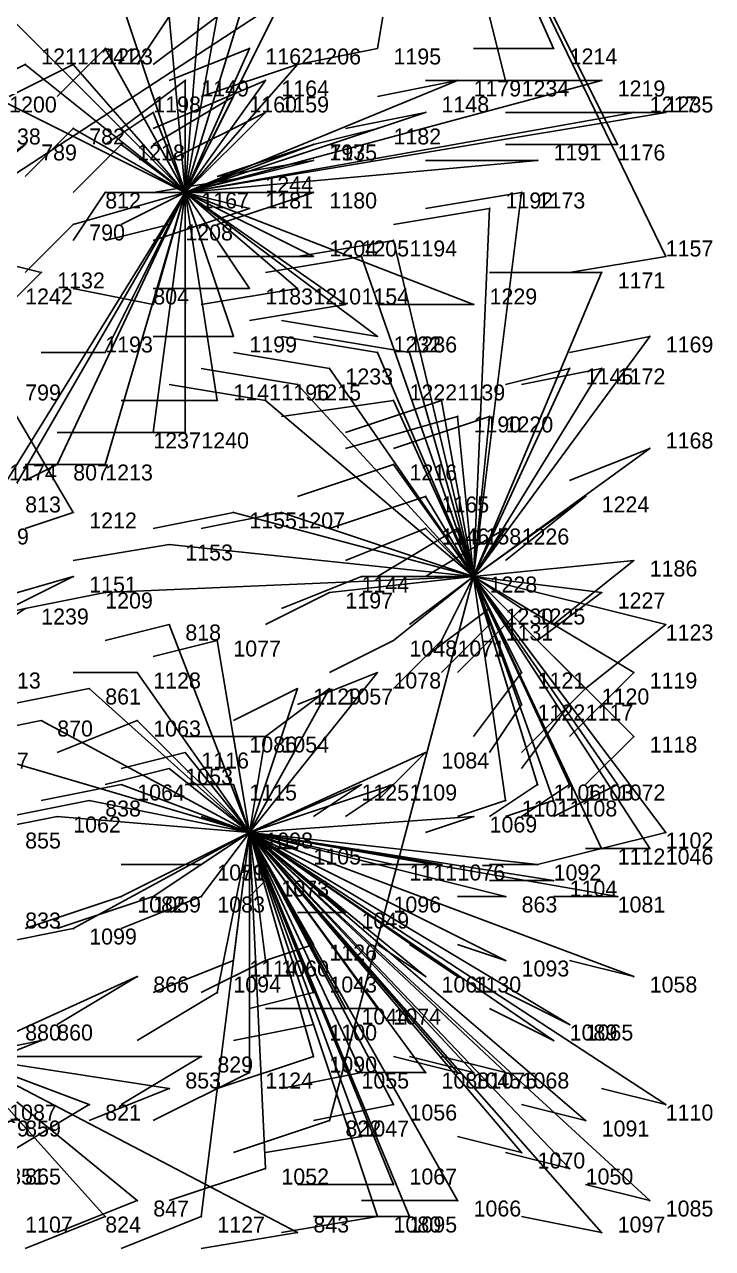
# Model space of a CAD drawing. Extents: x 13.668 to 13.876, y -34.05 to -33.931.
# Drawn here: x 13.833 to 13.8759, y -34.048 to -33.9715 of the extents above; entities that cross this region are included whole.
import ezdxf

# ---------------------------------------------------------------- set-up
doc = ezdxf.new("R2010")
doc.units = 0
for name, color, linetype in [('Facilities', 3, 'CONTINUOUS'), ('Facilities_lines', 3, 'CONTINUOUS'), ('Normals', 1, 'CONTINUOUS'), ('Source_points', 5, 'CONTINUOUS'), ('Text', 3, 'CONTINUOUS')]:
    doc.layers.add(name, color=color, linetype=linetype)

msp = doc.modelspace()

# ---------------------------------------------------------------- linework, layer by layer
at = {"layer": 'Facilities', "color": 3}
for p in [(13.843, -33.982, -1.213), (13.861, -34.006, -1.212), (13.847, -34.022, -1.213)]:
    msp.add_point(p, dxfattribs=at)
at = {"layer": 'Facilities_lines', "color": 3}
for p, q in [((13.858, -33.955, -1.212), (13.855, -33.973, -1.211)), ((13.858, -33.955, -1.212), (13.87, -33.979, -1.211)), ((13.858, -33.955, -1.212), (13.873, -33.986, -1.21)), ((13.858, -33.955, -1.212), (13.866, -33.973, -1.211)), ((13.858, -33.955, -1.212), (13.863, -33.975, -1.211)), ((13.843, -33.982, -1.213), (13.838, -33.967, -1.212)), ((13.826, -33.985, -1.213), (13.852, -33.968, -1.215)), ((13.843, -33.982, -1.213), (13.85, -33.968, -1.211)), ((13.843, -33.982, -1.213), (13.83, -33.969, -1.213)), ((13.843, -33.982, -1.213), (13.844, -33.969, -1.212)), ((13.843, -33.982, -1.213), (13.847, -33.969, -1.211)), ((13.843, -33.982, -1.213), (13.842, -33.971, -1.212)), ((13.843, -33.982, -1.213), (13.845, -33.971, -1.213)), ((13.843, -33.982, -1.213), (13.838, -33.973, -1.212)), ((13.843, -33.982, -1.213), (13.847, -33.973, -1.213)), ((13.843, -33.982, -1.213), (13.833, -33.974, -1.213)), ((13.843, -33.982, -1.213), (13.836, -33.974, -1.213)), ((13.843, -33.982, -1.213), (13.85, -33.974, -1.212)), ((13.843, -33.982, -1.213), (13.843, -33.975, -1.213)), ((13.843, -33.982, -1.213), (13.848, -33.975, -1.212)), ((13.843, -33.982, -1.213), (13.86, -33.975, -1.212)), ((13.843, -33.982, -1.213), (13.869, -33.975, -1.212)), ((13.843, -33.982, -1.213), (13.831, -33.976, -1.213)), ((13.843, -33.982, -1.213), (13.846, -33.976, -1.212)), ((13.843, -33.982, -1.213), (13.841, -33.977, -1.213)), ((13.843, -33.982, -1.213), (13.858, -33.977, -1.212)), ((13.843, -33.982, -1.213), (13.848, -33.977, -1.213)), ((13.843, -33.982, -1.213), (13.871, -33.977, -1.212)), ((13.843, -33.982, -1.213), (13.873, -33.977, -1.212)), ((13.843, -33.982, -1.213), (13.836, -33.978, -1.214)), ((13.843, -33.982, -1.213), (13.855, -33.978, -1.212)), ((13.826, -33.985, -1.213), (13.833, -33.979, -1.214)), ((13.843, -33.982, -1.213), (13.839, -33.979, -1.212)), ((13.843, -33.982, -1.213), (13.851, -33.979, -1.215)), ((13.843, -33.982, -1.213), (13.851, -33.98, -1.212)), ((13.843, -33.982, -1.213), (13.865, -33.98, -1.212)), ((13.843, -33.982, -1.213), (13.847, -33.981, -1.213)), ((13.843, -33.982, -1.213), (13.83, -34.003, -1.214)), ((13.843, -33.982, -1.213), (13.832, -34.001, -1.214)), ((13.843, -33.982, -1.213), (13.835, -33.999, -1.214)), ((13.843, -33.982, -1.213), (13.836, -33.984, -1.214)), ((13.843, -33.982, -1.213), (13.838, -33.982, -1.214)), ((13.843, -33.982, -1.213), (13.838, -33.992, -1.213)), ((13.843, -33.982, -1.213), (13.838, -33.999, -1.213)), ((13.843, -33.982, -1.213), (13.841, -33.989, -1.214)), ((13.843, -33.982, -1.213), (13.841, -33.997, -1.213)), ((13.843, -33.982, -1.213), (13.842, -33.984, -1.212)), ((13.843, -33.982, -1.213), (13.853, -33.989, -1.213)), ((13.843, -33.982, -1.213), (13.845, -33.995, -1.213)), ((13.843, -33.982, -1.213), (13.851, -33.982, -1.213)), ((13.843, -33.982, -1.213), (13.847, -33.983, -1.212)), ((13.843, -33.982, -1.213), (13.847, -33.988, -1.213)), ((13.843, -33.982, -1.213), (13.846, -33.991, -1.212)), ((13.843, -33.982, -1.213), (13.851, -33.986, -1.213)), ((13.843, -33.982, -1.213), (13.85, -33.988, -1.212)), ((13.843, -33.982, -1.213), (13.861, -33.989, -1.212)), ((13.843, -33.982, -1.213), (13.855, -33.991, -1.213)), ((13.843, -33.982, -1.213), (13.843, -33.997, -1.213)), ((13.861, -34.006, -1.212), (13.864, -33.982, -1.211)), ((13.861, -34.006, -1.212), (13.862, -33.983, -1.211)), ((13.826, -33.985, -1.213), (13.836, -34.002, -1.213)), ((13.826, -33.985, -1.213), (13.834, -33.987, -1.213)), ((13.861, -34.006, -1.212), (13.856, -33.985, -1.212)), ((13.861, -34.006, -1.212), (13.854, -33.986, -1.212)), ((13.861, -34.006, -1.212), (13.869, -33.987, -1.211)), ((13.861, -34.006, -1.212), (13.872, -33.991, -1.211)), ((13.861, -34.006, -1.212), (13.855, -33.992, -1.212)), ((13.861, -34.006, -1.212), (13.857, -33.992, -1.212)), ((13.861, -34.006, -1.212), (13.852, -33.993, -1.212)), ((13.861, -34.006, -1.212), (13.867, -33.993, -1.212)), ((13.861, -34.006, -1.212), (13.869, -33.993, -1.211)), ((13.861, -34.006, -1.212), (13.85, -33.994, -1.212)), ((13.861, -34.006, -1.212), (13.848, -33.995, -1.212)), ((13.861, -34.006, -1.212), (13.856, -33.995, -1.212)), ((13.861, -34.006, -1.212), (13.859, -33.995, -1.213)), ((13.861, -34.006, -1.212), (13.86, -33.996, -1.212)), ((13.861, -34.006, -1.212), (13.862, -33.996, -1.212)), ((13.861, -34.006, -1.212), (13.872, -33.998, -1.211)), ((13.861, -34.006, -1.212), (13.856, -33.999, -1.212)), ((13.861, -34.006, -1.212), (13.858, -34.001, -1.212)), ((13.861, -34.006, -1.212), (13.868, -34.001, -1.211)), ((13.861, -34.006, -1.212), (13.846, -34.002, -1.213)), ((13.861, -34.006, -1.212), (13.849, -34.002, -1.212)), ((13.861, -34.006, -1.212), (13.858, -34.003, -1.212)), ((13.861, -34.006, -1.212), (13.86, -34.003, -1.212)), ((13.861, -34.006, -1.212), (13.863, -34.003, -1.211)), ((13.861, -34.006, -1.212), (13.842, -34.004, -1.213)), ((13.861, -34.006, -1.212), (13.871, -34.005, -1.212)), ((13.815, -34.012, -1.214), (13.836, -34.006, -1.213)), ((13.861, -34.006, -1.212), (13.838, -34.007, -1.213)), ((13.861, -34.006, -1.212), (13.852, -34.04, -1.214)), ((13.861, -34.006, -1.212), (13.852, -34.007, -1.212)), ((13.861, -34.006, -1.212), (13.854, -34.006, -1.212)), ((13.861, -34.006, -1.212), (13.856, -34.01, -1.213)), ((13.861, -34.006, -1.212), (13.859, -34.01, -1.213)), ((13.861, -34.006, -1.212), (13.872, -34.023, -1.213)), ((13.861, -34.006, -1.212), (13.863, -34.02, -1.213)), ((13.861, -34.006, -1.212), (13.873, -34.022, -1.212)), ((13.861, -34.006, -1.212), (13.865, -34.019, -1.213)), ((13.861, -34.006, -1.212), (13.866, -34.02, -1.212)), ((13.861, -34.006, -1.212), (13.869, -34.023, -1.213)), ((13.861, -34.006, -1.212), (13.871, -34.016, -1.213)), ((13.861, -34.006, -1.212), (13.873, -34.009, -1.213)), ((13.861, -34.006, -1.212), (13.87, -34.019, -1.212)), ((13.861, -34.006, -1.212), (13.867, -34.019, -1.212)), ((13.861, -34.006, -1.212), (13.867, -34.014, -1.212)), ((13.861, -34.006, -1.212), (13.871, -34.012, -1.212)), ((13.861, -34.006, -1.212), (13.868, -34.013, -1.212)), ((13.861, -34.006, -1.212), (13.864, -34.012, -1.212)), ((13.861, -34.006, -1.212), (13.864, -34.014, -1.212)), ((13.861, -34.006, -1.212), (13.862, -34.009, -1.212)), ((13.861, -34.006, -1.212), (13.864, -34.008, -1.212)), ((13.861, -34.006, -1.212), (13.869, -34.007, -1.211)), ((13.861, -34.006, -1.212), (13.862, -34.008, -1.212)), ((13.815, -34.012, -1.214), (13.833, -34.008, -1.213)), ((13.847, -34.022, -1.213), (13.842, -34.009, -1.214)), ((13.847, -34.022, -1.213), (13.845, -34.01, -1.213)), ((13.847, -34.022, -1.213), (13.84, -34.012, -1.213)), ((13.847, -34.022, -1.213), (13.855, -34.012, -1.213)), ((13.847, -34.022, -1.213), (13.837, -34.013, -1.214)), ((13.847, -34.022, -1.213), (13.852, -34.013, -1.213)), ((13.847, -34.022, -1.213), (13.85, -34.013, -1.213)), ((13.847, -34.022, -1.213), (13.834, -34.015, -1.214)), ((13.847, -34.022, -1.213), (13.84, -34.015, -1.213)), ((13.847, -34.022, -1.213), (13.846, -34.016, -1.213)), ((13.847, -34.022, -1.213), (13.848, -34.016, -1.212)), ((13.847, -34.022, -1.213), (13.83, -34.017, -1.214)), ((13.847, -34.022, -1.213), (13.843, -34.017, -1.213)), ((13.847, -34.022, -1.213), (13.858, -34.017, -1.213)), ((13.847, -34.022, -1.213), (13.842, -34.018, -1.213)), ((13.847, -34.022, -1.213), (13.839, -34.019, -1.213)), ((13.847, -34.022, -1.213), (13.846, -34.019, -1.213)), ((13.847, -34.022, -1.213), (13.856, -34.019, -1.213)), ((13.847, -34.022, -1.213), (13.854, -34.019, -1.213)), ((13.847, -34.022, -1.213), (13.837, -34.02, -1.214)), ((13.847, -34.022, -1.213), (13.835, -34.021, -1.213)), ((13.847, -34.022, -1.213), (13.861, -34.021, -1.213)), ((13.847, -34.022, -1.213), (13.836, -34.028, -1.213)), ((13.847, -34.022, -1.213), (13.839, -34.026, -1.213)), ((13.847, -34.022, -1.213), (13.841, -34.026, -1.213)), ((13.847, -34.022, -1.213), (13.844, -34.024, -1.213)), ((13.847, -34.022, -1.213), (13.844, -34.024, -1.213)), ((13.847, -34.022, -1.213), (13.844, -34.026, -1.213)), ((13.847, -34.022, -1.213), (13.844, -34.046, -1.213)), ((13.847, -34.022, -1.213), (13.845, -34.032, -1.212)), ((13.847, -34.022, -1.213), (13.846, -34.03, -1.213)), ((13.847, -34.022, -1.213), (13.863, -34.026, -1.214)), ((13.847, -34.022, -1.213), (13.851, -34.032, -1.213)), ((13.847, -34.022, -1.213), (13.853, -34.033, -1.213)), ((13.847, -34.022, -1.213), (13.86, -34.037, -1.213)), ((13.847, -34.022, -1.213), (13.854, -34.041, -1.212)), ((13.847, -34.022, -1.213), (13.853, -34.027, -1.213)), ((13.847, -34.022, -1.213), (13.867, -34.043, -1.212)), ((13.847, -34.022, -1.213), (13.848, -34.043, -1.213)), ((13.847, -34.022, -1.213), (13.854, -34.037, -1.213)), ((13.847, -34.022, -1.213), (13.856, -34.039, -1.213)), ((13.847, -34.022, -1.213), (13.871, -34.031, -1.213)), ((13.847, -34.022, -1.213), (13.848, -34.03, -1.213)), ((13.847, -34.022, -1.213), (13.858, -34.031, -1.213)), ((13.847, -34.022, -1.213), (13.867, -34.034, -1.212)), ((13.847, -34.022, -1.213), (13.86, -34.045, -1.212)), ((13.847, -34.022, -1.213), (13.856, -34.044, -1.212)), ((13.847, -34.022, -1.213), (13.863, -34.037, -1.212)), ((13.847, -34.022, -1.213), (13.864, -34.042, -1.212)), ((13.847, -34.022, -1.213), (13.855, -34.033, -1.213)), ((13.847, -34.022, -1.213), (13.861, -34.037, -1.212)), ((13.847, -34.022, -1.213), (13.859, -34.024, -1.213)), ((13.847, -34.022, -1.213), (13.855, -34.046, -1.213)), ((13.847, -34.022, -1.213), (13.87, -34.026, -1.212)), ((13.847, -34.022, -1.213), (13.872, -34.045, -1.212)), ((13.847, -34.022, -1.213), (13.858, -34.037, -1.213)), ((13.847, -34.022, -1.213), (13.866, -34.035, -1.212)), ((13.847, -34.022, -1.213), (13.851, -34.036, -1.212)), ((13.847, -34.022, -1.213), (13.868, -34.04, -1.212)), ((13.847, -34.022, -1.213), (13.865, -34.024, -1.211)), ((13.847, -34.022, -1.213), (13.863, -34.03, -1.212)), ((13.847, -34.022, -1.213), (13.857, -34.046, -1.213)), ((13.847, -34.022, -1.213), (13.855, -34.026, -1.212)), ((13.847, -34.022, -1.213), (13.869, -34.047, -1.212)), ((13.847, -34.022, -1.213), (13.848, -34.025, -1.213)), ((13.847, -34.022, -1.213), (13.851, -34.034, -1.213)), ((13.847, -34.022, -1.213), (13.866, -34.025, -1.213)), ((13.847, -34.022, -1.213), (13.85, -34.023, -1.212)), ((13.847, -34.022, -1.213), (13.873, -34.039, -1.212)), ((13.847, -34.022, -1.213), (13.856, -34.024, -1.213)), ((13.847, -34.022, -1.213), (13.847, -34.037, -1.213)), ((13.847, -34.022, -1.213), (13.851, -34.029, -1.213)), ((13.847, -34.022, -1.213), (13.86, -34.031, -1.212)), ((13.829, -34.036, -1.214), (13.84, -34.031, -1.214)), ((13.829, -34.036, -1.214), (13.834, -34.035, -1.214)), ((13.829, -34.036, -1.214), (13.837, -34.039, -1.215)), ((13.829, -34.036, -1.214), (13.838, -34.046, -1.215)), ((13.829, -34.036, -1.214), (13.844, -34.036, -1.214)), ((13.829, -34.036, -1.214), (13.85, -34.047, -1.214)), ((13.829, -34.036, -1.214), (13.84, -34.045, -1.214)), ((13.829, -34.036, -1.214), (13.842, -34.038, -1.214))]:
    msp.add_line(p, q, dxfattribs=at)
at = {"layer": 'Normals', "color": 1}
for p, q in [((13.842, -33.971, -1.212), (13.84, -33.974, -1.112)), ((13.845, -33.971, -1.213), (13.841, -33.974, -1.113)), ((13.838, -33.973, -1.212), (13.835, -33.976, -1.112)), ((13.847, -33.973, -1.213), (13.842, -33.975, -1.113)), ((13.855, -33.973, -1.211), (13.85, -33.974, -1.111)), ((13.866, -33.973, -1.211), (13.861, -33.973, -1.111)), ((13.833, -33.974, -1.213), (13.829, -33.976, -1.113)), ((13.836, -33.974, -1.213), (13.832, -33.976, -1.113)), ((13.85, -33.974, -1.212), (13.844, -33.976, -1.112)), ((13.843, -33.975, -1.213), (13.839, -33.978, -1.113)), ((13.848, -33.975, -1.212), (13.841, -33.978, -1.112)), ((13.86, -33.975, -1.212), (13.855, -33.976, -1.112)), ((13.863, -33.975, -1.211), (13.858, -33.975, -1.111)), ((13.869, -33.975, -1.212), (13.863, -33.975, -1.112)), ((13.846, -33.976, -1.212), (13.841, -33.979, -1.112)), ((13.841, -33.977, -1.213), (13.838, -33.979, -1.113)), ((13.848, -33.977, -1.213), (13.842, -33.98, -1.113)), ((13.858, -33.977, -1.212), (13.853, -33.978, -1.112)), ((13.871, -33.977, -1.212), (13.863, -33.977, -1.112)), ((13.873, -33.977, -1.212), (13.865, -33.977, -1.112)), ((13.836, -33.978, -1.214), (13.833, -33.981, -1.114)), ((13.855, -33.978, -1.212), (13.851, -33.979, -1.112)), ((13.833, -33.979, -1.214), (13.83, -33.981, -1.114)), ((13.839, -33.979, -1.212), (13.836, -33.982, -1.112)), ((13.851, -33.979, -1.215), (13.845, -33.981, -1.115)), ((13.87, -33.979, -1.211), (13.863, -33.979, -1.111)), ((13.851, -33.98, -1.212), (13.845, -33.981, -1.112)), ((13.865, -33.98, -1.212), (13.858, -33.98, -1.112)), ((13.847, -33.981, -1.213), (13.841, -33.982, -1.113)), ((13.838, -33.982, -1.214), (13.836, -33.985, -1.114)), ((13.843, -33.982, -1.213), (13.839, -33.984, -1.113)), ((13.851, -33.982, -1.213), (13.845, -33.984, -1.113)), ((13.864, -33.982, -1.211), (13.858, -33.983, -1.111)), ((13.847, -33.983, -1.212), (13.841, -33.985, -1.112)), ((13.862, -33.983, -1.211), (13.856, -33.984, -1.111)), ((13.836, -33.984, -1.214), (13.833, -33.987, -1.114)), ((13.842, -33.984, -1.212), (13.838, -33.985, -1.112)), ((13.856, -33.985, -1.212), (13.85, -33.986, -1.112)), ((13.851, -33.986, -1.213), (13.845, -33.986, -1.113)), ((13.854, -33.986, -1.212), (13.848, -33.987, -1.112)), ((13.873, -33.986, -1.21), (13.867, -33.987, -1.11)), ((13.834, -33.987, -1.213), (13.832, -33.989, -1.113)), ((13.869, -33.987, -1.211), (13.862, -33.987, -1.111)), ((13.841, -33.989, -1.214), (13.836, -33.988, -1.114)), ((13.847, -33.988, -1.213), (13.841, -33.988, -1.113)), ((13.85, -33.988, -1.212), (13.844, -33.989, -1.112)), ((13.853, -33.989, -1.213), (13.847, -33.99, -1.113)), ((13.861, -33.989, -1.212), (13.855, -33.989, -1.112)), ((13.855, -33.991, -1.213), (13.849, -33.99, -1.113)), ((13.846, -33.991, -1.212), (13.841, -33.991, -1.112)), ((13.855, -33.992, -1.212), (13.849, -33.991, -1.112)), ((13.857, -33.992, -1.212), (13.851, -33.991, -1.112)), ((13.872, -33.991, -1.211), (13.867, -33.992, -1.111)), ((13.838, -33.992, -1.213), (13.834, -33.992, -1.113)), ((13.852, -33.993, -1.212), (13.846, -33.992, -1.112)), ((13.85, -33.994, -1.212), (13.844, -33.993, -1.112)), ((13.867, -33.993, -1.212), (13.863, -33.994, -1.112)), ((13.869, -33.993, -1.211), (13.864, -33.994, -1.111)), ((13.848, -33.995, -1.212), (13.842, -33.994, -1.112)), ((13.845, -33.995, -1.213), (13.839, -33.995, -1.113)), ((13.856, -33.995, -1.212), (13.849, -33.996, -1.112)), ((13.859, -33.995, -1.213), (13.853, -33.997, -1.113)), ((13.86, -33.996, -1.212), (13.853, -33.998, -1.112)), ((13.862, -33.996, -1.212), (13.856, -33.998, -1.112)), ((13.841, -33.997, -1.213), (13.835, -33.997, -1.113)), ((13.843, -33.997, -1.213), (13.837, -33.997, -1.113)), ((13.872, -33.998, -1.211), (13.867, -34, -1.111)), ((13.835, -33.999, -1.214), (13.833, -34, -1.114)), ((13.838, -33.999, -1.213), (13.833, -33.999, -1.113)), ((13.856, -33.999, -1.212), (13.85, -34.001, -1.112)), ((13.858, -34.001, -1.212), (13.852, -34.003, -1.112)), ((13.868, -34.001, -1.211), (13.863, -34.005, -1.111)), ((13.836, -34.002, -1.213), (13.833, -34.003, -1.113)), ((13.846, -34.002, -1.213), (13.841, -34.003, -1.113)), ((13.849, -34.002, -1.212), (13.844, -34.003, -1.112)), ((13.858, -34.003, -1.212), (13.853, -34.005, -1.112)), ((13.86, -34.003, -1.212), (13.855, -34.006, -1.112)), ((13.863, -34.003, -1.211), (13.858, -34.006, -1.111)), ((13.842, -34.004, -1.213), (13.836, -34.005, -1.113)), ((13.871, -34.005, -1.212), (13.866, -34.009, -1.112)), ((13.836, -34.006, -1.213), (13.832, -34.008, -1.113)), ((13.854, -34.006, -1.212), (13.849, -34.008, -1.112)), ((13.861, -34.006, -1.212), (13.857, -34.009, -1.112)), ((13.838, -34.007, -1.213), (13.833, -34.008, -1.113)), ((13.852, -34.007, -1.212), (13.848, -34.009, -1.112)), ((13.869, -34.007, -1.211), (13.865, -34.01, -1.111)), ((13.833, -34.008, -1.213), (13.83, -34.01, -1.113)), ((13.862, -34.008, -1.212), (13.858, -34.011, -1.112)), ((13.864, -34.008, -1.212), (13.86, -34.012, -1.112)), ((13.842, -34.009, -1.214), (13.838, -34.01, -1.114)), ((13.862, -34.009, -1.212), (13.859, -34.012, -1.112)), ((13.873, -34.009, -1.213), (13.868, -34.013, -1.113)), ((13.845, -34.01, -1.213), (13.841, -34.011, -1.113)), ((13.856, -34.01, -1.213), (13.852, -34.012, -1.113)), ((13.859, -34.01, -1.213), (13.856, -34.013, -1.113)), ((13.84, -34.012, -1.213), (13.836, -34.012, -1.113)), ((13.855, -34.012, -1.213), (13.85, -34.014, -1.113)), ((13.864, -34.012, -1.212), (13.861, -34.016, -1.112)), ((13.871, -34.012, -1.212), (13.867, -34.016, -1.112)), ((13.837, -34.013, -1.214), (13.832, -34.014, -1.114)), ((13.85, -34.013, -1.213), (13.846, -34.015, -1.113)), ((13.852, -34.013, -1.213), (13.848, -34.016, -1.113)), ((13.868, -34.013, -1.212), (13.864, -34.017, -1.112)), ((13.864, -34.014, -1.212), (13.862, -34.017, -1.112)), ((13.867, -34.014, -1.212), (13.864, -34.018, -1.112)), ((13.834, -34.015, -1.214), (13.829, -34.016, -1.114)), ((13.84, -34.015, -1.213), (13.835, -34.017, -1.113)), ((13.846, -34.016, -1.213), (13.843, -34.016, -1.113)), ((13.848, -34.016, -1.212), (13.845, -34.016, -1.112)), ((13.871, -34.016, -1.213), (13.868, -34.019, -1.113)), ((13.843, -34.017, -1.213), (13.839, -34.018, -1.113)), ((13.858, -34.017, -1.213), (13.855, -34.02, -1.113)), ((13.842, -34.018, -1.213), (13.838, -34.019, -1.113)), ((13.839, -34.019, -1.213), (13.834, -34.02, -1.113)), ((13.846, -34.019, -1.213), (13.843, -34.019, -1.113)), ((13.854, -34.019, -1.213), (13.851, -34.021, -1.113)), ((13.856, -34.019, -1.213), (13.853, -34.021, -1.113)), ((13.865, -34.019, -1.213), (13.862, -34.021, -1.113)), ((13.867, -34.019, -1.212), (13.864, -34.021, -1.112)), ((13.87, -34.019, -1.212), (13.866, -34.021, -1.112)), ((13.837, -34.02, -1.214), (13.832, -34.021, -1.114)), ((13.863, -34.02, -1.213), (13.86, -34.021, -1.113)), ((13.866, -34.02, -1.212), (13.863, -34.021, -1.112)), ((13.835, -34.021, -1.213), (13.83, -34.022, -1.113)), ((13.847, -34.022, -1.213), (13.844, -34.021, -1.113)), ((13.861, -34.021, -1.213), (13.858, -34.022, -1.113)), ((13.873, -34.022, -1.212), (13.869, -34.023, -1.112)), ((13.85, -34.023, -1.212), (13.848, -34.023, -1.112)), ((13.869, -34.023, -1.213), (13.865, -34.024, -1.113)), ((13.872, -34.023, -1.213), (13.868, -34.023, -1.113)), ((13.844, -34.024, -1.213), (13.839, -34.024, -1.113)), ((13.844, -34.024, -1.213), (13.839, -34.024, -1.113)), ((13.856, -34.024, -1.213), (13.854, -34.024, -1.113)), ((13.859, -34.024, -1.213), (13.856, -34.024, -1.113)), ((13.865, -34.024, -1.211), (13.862, -34.024, -1.111)), ((13.848, -34.025, -1.213), (13.847, -34.026, -1.113)), ((13.855, -34.026, -1.212), (13.853, -34.025, -1.112)), ((13.866, -34.025, -1.213), (13.862, -34.025, -1.113)), ((13.839, -34.026, -1.213), (13.833, -34.028, -1.113)), ((13.841, -34.026, -1.213), (13.835, -34.028, -1.113)), ((13.844, -34.026, -1.213), (13.839, -34.028, -1.113)), ((13.863, -34.026, -1.214), (13.86, -34.026, -1.114)), ((13.87, -34.026, -1.212), (13.866, -34.026, -1.112)), ((13.853, -34.027, -1.213), (13.85, -34.027, -1.113)), ((13.836, -34.028, -1.213), (13.831, -34.029, -1.113)), ((13.851, -34.029, -1.213), (13.848, -34.03, -1.113)), ((13.858, -34.031, -1.213), (13.855, -34.029, -1.113)), ((13.86, -34.031, -1.212), (13.857, -34.029, -1.112)), ((13.863, -34.03, -1.212), (13.86, -34.029, -1.112)), ((13.846, -34.03, -1.213), (13.841, -34.032, -1.113)), ((13.848, -34.03, -1.213), (13.844, -34.032, -1.113)), ((13.871, -34.031, -1.213), (13.867, -34.03, -1.113)), ((13.84, -34.031, -1.214), (13.835, -34.034, -1.114)), ((13.845, -34.032, -1.212), (13.84, -34.035, -1.112)), ((13.851, -34.032, -1.213), (13.847, -34.033, -1.113)), ((13.867, -34.034, -1.212), (13.863, -34.032, -1.112)), ((13.853, -34.033, -1.213), (13.848, -34.033, -1.113)), ((13.855, -34.033, -1.213), (13.85, -34.033, -1.113)), ((13.866, -34.035, -1.212), (13.862, -34.033, -1.112)), ((13.851, -34.034, -1.213), (13.846, -34.035, -1.113)), ((13.834, -34.035, -1.214), (13.829, -34.037, -1.114)), ((13.844, -34.036, -1.214), (13.839, -34.039, -1.114)), ((13.851, -34.036, -1.212), (13.845, -34.038, -1.112)), ((13.86, -34.037, -1.213), (13.856, -34.036, -1.113)), ((13.861, -34.037, -1.212), (13.857, -34.036, -1.112)), ((13.863, -34.037, -1.212), (13.859, -34.036, -1.112)), ((13.847, -34.037, -1.213), (13.841, -34.04, -1.113)), ((13.854, -34.037, -1.213), (13.849, -34.038, -1.113)), ((13.858, -34.037, -1.213), (13.854, -34.037, -1.113)), ((13.842, -34.038, -1.214), (13.837, -34.04, -1.114)), ((13.873, -34.039, -1.212), (13.869, -34.038, -1.112)), ((13.837, -34.039, -1.215), (13.832, -34.042, -1.115)), ((13.856, -34.039, -1.213), (13.851, -34.04, -1.113)), ((13.868, -34.04, -1.212), (13.864, -34.039, -1.112)), ((13.852, -34.04, -1.214), (13.846, -34.042, -1.114)), ((13.854, -34.041, -1.212), (13.848, -34.042, -1.112)), ((13.864, -34.042, -1.212), (13.86, -34.041, -1.112)), ((13.867, -34.043, -1.212), (13.863, -34.042, -1.112)), ((13.848, -34.043, -1.213), (13.842, -34.045, -1.113)), ((13.856, -34.044, -1.212), (13.85, -34.044, -1.112)), ((13.872, -34.045, -1.212), (13.868, -34.044, -1.112)), ((13.84, -34.045, -1.214), (13.835, -34.047, -1.114)), ((13.86, -34.045, -1.212), (13.854, -34.045, -1.112)), ((13.838, -34.046, -1.215), (13.833, -34.048, -1.115)), ((13.844, -34.046, -1.213), (13.839, -34.048, -1.113)), ((13.855, -34.046, -1.213), (13.849, -34.047, -1.113)), ((13.857, -34.046, -1.213), (13.851, -34.046, -1.113)), ((13.869, -34.047, -1.212), (13.864, -34.046, -1.112)), ((13.85, -34.047, -1.214), (13.844, -34.048, -1.114))]:
    msp.add_line(p, q, dxfattribs=at)
at = {"layer": 'Source_points', "color": 5}
for p in [(13.838, -33.973, -1.212), (13.847, -33.973, -1.213), (13.855, -33.973, -1.211), (13.866, -33.973, -1.211), (13.833, -33.974, -1.213), (13.836, -33.974, -1.213), (13.85, -33.974, -1.212), (13.843, -33.975, -1.213), (13.848, -33.975, -1.212), (13.86, -33.975, -1.212), (13.863, -33.975, -1.211), (13.869, -33.975, -1.212), (13.846, -33.976, -1.212), (13.841, -33.977, -1.213), (13.848, -33.977, -1.213), (13.858, -33.977, -1.212), (13.871, -33.977, -1.212), (13.873, -33.977, -1.212), (13.836, -33.978, -1.214), (13.855, -33.978, -1.212), (13.833, -33.979, -1.214), (13.839, -33.979, -1.212), (13.851, -33.979, -1.215), (13.87, -33.979, -1.211), (13.851, -33.98, -1.212), (13.865, -33.98, -1.212), (13.847, -33.981, -1.213), (13.838, -33.982, -1.214), (13.851, -33.982, -1.213), (13.864, -33.982, -1.211), (13.847, -33.983, -1.212), (13.862, -33.983, -1.211), (13.836, -33.984, -1.214), (13.842, -33.984, -1.212), (13.856, -33.985, -1.212), (13.851, -33.986, -1.213), (13.854, -33.986, -1.212), (13.873, -33.986, -1.21), (13.834, -33.987, -1.213), (13.869, -33.987, -1.211), (13.847, -33.988, -1.213), (13.85, -33.988, -1.212), (13.841, -33.989, -1.214), (13.853, -33.989, -1.213), (13.861, -33.989, -1.212), (13.846, -33.991, -1.212), (13.855, -33.991, -1.213), (13.872, -33.991, -1.211), (13.838, -33.992, -1.213), (13.855, -33.992, -1.212), (13.857, -33.992, -1.212), (13.852, -33.993, -1.212), (13.867, -33.993, -1.212), (13.869, -33.993, -1.211), (13.85, -33.994, -1.212), (13.845, -33.995, -1.213), (13.848, -33.995, -1.212), (13.856, -33.995, -1.212), (13.859, -33.995, -1.213), (13.86, -33.996, -1.212), (13.862, -33.996, -1.212), (13.841, -33.997, -1.213), (13.843, -33.997, -1.213), (13.872, -33.998, -1.211), (13.835, -33.999, -1.214), (13.838, -33.999, -1.213), (13.856, -33.999, -1.212), (13.858, -34.001, -1.212), (13.868, -34.001, -1.211), (13.836, -34.002, -1.213), (13.846, -34.002, -1.213), (13.849, -34.002, -1.212), (13.858, -34.003, -1.212), (13.86, -34.003, -1.212), (13.863, -34.003, -1.211), (13.842, -34.004, -1.213), (13.871, -34.005, -1.212), (13.836, -34.006, -1.213), (13.854, -34.006, -1.212), (13.838, -34.007, -1.213), (13.852, -34.007, -1.212), (13.869, -34.007, -1.211), (13.833, -34.008, -1.213), (13.862, -34.008, -1.212), (13.864, -34.008, -1.212), (13.842, -34.009, -1.214), (13.862, -34.009, -1.212), (13.873, -34.009, -1.213), (13.845, -34.01, -1.213), (13.856, -34.01, -1.213), (13.859, -34.01, -1.213), (13.84, -34.012, -1.213), (13.855, -34.012, -1.213), (13.864, -34.012, -1.212), (13.871, -34.012, -1.212), (13.837, -34.013, -1.214), (13.85, -34.013, -1.213), (13.852, -34.013, -1.213), (13.868, -34.013, -1.212), (13.864, -34.014, -1.212), (13.867, -34.014, -1.212), (13.834, -34.015, -1.214), (13.84, -34.015, -1.213), (13.846, -34.016, -1.213), (13.848, -34.016, -1.212), (13.871, -34.016, -1.213), (13.843, -34.017, -1.213), (13.858, -34.017, -1.213), (13.842, -34.018, -1.213), (13.839, -34.019, -1.213), (13.846, -34.019, -1.213), (13.854, -34.019, -1.213), (13.856, -34.019, -1.213), (13.865, -34.019, -1.213), (13.867, -34.019, -1.212), (13.87, -34.019, -1.212), (13.837, -34.02, -1.214), (13.863, -34.02, -1.213), (13.866, -34.02, -1.212), (13.835, -34.021, -1.213), (13.861, -34.021, -1.213), (13.873, -34.022, -1.212), (13.85, -34.023, -1.212), (13.869, -34.023, -1.213), (13.872, -34.023, -1.213), (13.844, -34.024, -1.213), (13.844, -34.024, -1.213), (13.856, -34.024, -1.213), (13.859, -34.024, -1.213), (13.865, -34.024, -1.211), (13.848, -34.025, -1.213), (13.866, -34.025, -1.213), (13.839, -34.026, -1.213), (13.841, -34.026, -1.213), (13.844, -34.026, -1.213), (13.855, -34.026, -1.212), (13.863, -34.026, -1.214), (13.87, -34.026, -1.212), (13.853, -34.027, -1.213), (13.836, -34.028, -1.213), (13.851, -34.029, -1.213), (13.846, -34.03, -1.213), (13.848, -34.03, -1.213), (13.863, -34.03, -1.212), (13.84, -34.031, -1.214), (13.858, -34.031, -1.213), (13.86, -34.031, -1.212), (13.871, -34.031, -1.213), (13.845, -34.032, -1.212), (13.851, -34.032, -1.213), (13.853, -34.033, -1.213), (13.855, -34.033, -1.213), (13.851, -34.034, -1.213), (13.867, -34.034, -1.212), (13.834, -34.035, -1.214), (13.866, -34.035, -1.212), (13.844, -34.036, -1.214), (13.851, -34.036, -1.212), (13.847, -34.037, -1.213), (13.854, -34.037, -1.213), (13.858, -34.037, -1.213), (13.86, -34.037, -1.213), (13.861, -34.037, -1.212), (13.863, -34.037, -1.212), (13.842, -34.038, -1.214), (13.837, -34.039, -1.215), (13.856, -34.039, -1.213), (13.873, -34.039, -1.212), (13.852, -34.04, -1.214), (13.868, -34.04, -1.212), (13.854, -34.041, -1.212), (13.864, -34.042, -1.212), (13.848, -34.043, -1.213), (13.867, -34.043, -1.212), (13.856, -34.044, -1.212), (13.84, -34.045, -1.214), (13.86, -34.045, -1.212), (13.872, -34.045, -1.212), (13.838, -34.046, -1.215), (13.844, -34.046, -1.213), (13.855, -34.046, -1.213), (13.857, -34.046, -1.213), (13.85, -34.047, -1.214), (13.869, -34.047, -1.212)]:
    msp.add_point(p, dxfattribs=at)

# ---------------------------------------------------------------- texts
at = {"layer": 'Text', "color": 3}
for s, p in [('1211', (13.834, -33.974, -1.213)), ('1241', (13.837, -33.974, -1.213)), ('1223', (13.838, -33.974, -1.212)), ('1162', (13.848, -33.974, -1.213)), ('1206', (13.851, -33.974, -1.212)), ('1195', (13.856, -33.974, -1.211)), ('1214', (13.867, -33.974, -1.211)), ('1149', (13.844, -33.976, -1.213)), ('1164', (13.849, -33.976, -1.212)), ('1179', (13.861, -33.976, -1.212)), ('1234', (13.864, -33.976, -1.211)), ('1219', (13.87, -33.976, -1.212)), ('1200', (13.832, -33.977, -1.213)), ('1198', (13.841, -33.977, -1.213)), ('1160', (13.847, -33.977, -1.212)), ('1159', (13.849, -33.977, -1.213)), ('1148', (13.859, -33.977, -1.212)), ('1217', (13.872, -33.977, -1.212)), ('1235', (13.873, -33.977, -1.212)), ('1238', (13.831, -33.979, -1.212)), ('782', (13.837, -33.979, -1.214)), ('1182', (13.856, -33.979, -1.212)), ('789', (13.834, -33.98, -1.214)), ('1218', (13.84, -33.98, -1.212)), ('797', (13.852, -33.98, -1.215)), ('1135', (13.852, -33.98, -1.212)), ('1191', (13.866, -33.98, -1.212)), ('1176', (13.87, -33.98, -1.211)), ('1244', (13.848, -33.982, -1.213)), ('812', (13.838, -33.983, -1.214)), ('1167', (13.844, -33.983, -1.213)), ('1181', (13.848, -33.983, -1.212)), ('1180', (13.852, -33.983, -1.213)), ('1192', (13.863, -33.983, -1.211)), ('1173', (13.865, -33.983, -1.211)), ('790', (13.837, -33.985, -1.214)), ('1208', (13.843, -33.985, -1.212)), ('1204', (13.852, -33.986, -1.213)), ('1205', (13.854, -33.986, -1.212)), ('1194', (13.857, -33.986, -1.212)), ('1157', (13.873, -33.986, -1.21)), ('1132', (13.835, -33.988, -1.213)), ('1171', (13.87, -33.988, -1.211)), ('1242', (13.833, -33.989, -1.213)), ('804', (13.841, -33.989, -1.214)), ('1183', (13.848, -33.989, -1.213)), ('1210', (13.851, -33.989, -1.212)), ('1154', (13.854, -33.989, -1.213)), ('1229', (13.862, -33.989, -1.212)), ('1193', (13.838, -33.992, -1.213)), ('1199', (13.847, -33.992, -1.212)), ('1231', (13.856, -33.992, -1.213)), ('1232', (13.856, -33.992, -1.212)), ('1236', (13.857, -33.992, -1.212)), ('1169', (13.873, -33.992, -1.211)), ('1233', (13.853, -33.994, -1.212)), ('1145', (13.868, -33.994, -1.212)), ('1172', (13.87, -33.994, -1.211)), ('799', (13.833, -33.995, -1.214)), ('1141', (13.846, -33.995, -1.213)), ('1196', (13.849, -33.995, -1.212)), ('1215', (13.851, -33.995, -1.212)), ('1222', (13.857, -33.995, -1.212)), ('1139', (13.86, -33.995, -1.213)), ('1190', (13.861, -33.997, -1.212)), ('1220', (13.863, -33.997, -1.212)), ('1237', (13.841, -33.998, -1.213)), ('1240', (13.844, -33.998, -1.213)), ('1168', (13.873, -33.998, -1.211)), ('1174', (13.832, -34, -1.213)), ('807', (13.836, -34, -1.214)), ('1213', (13.838, -34, -1.213)), ('1216', (13.857, -34, -1.212)), ('813', (13.833, -34.002, -1.214)), ('1165', (13.859, -34.002, -1.212)), ('1224', (13.869, -34.002, -1.211)), ('1212', (13.837, -34.003, -1.213)), ('1155', (13.847, -34.003, -1.213)), ('1207', (13.85, -34.003, -1.212)), ('809', (13.831, -34.004, -1.214)), ('1146', (13.859, -34.004, -1.212)), ('1158', (13.861, -34.004, -1.212)), ('1226', (13.864, -34.004, -1.211)), ('1153', (13.843, -34.005, -1.213)), ('1186', (13.872, -34.006, -1.212)), ('1151', (13.837, -34.007, -1.213)), ('1144', (13.854, -34.007, -1.212)), ('1228', (13.862, -34.007, -1.212)), ('1209', (13.838, -34.008, -1.213)), ('1197', (13.853, -34.008, -1.212)), ('1227', (13.87, -34.008, -1.211)), ('1239', (13.834, -34.009, -1.213)), ('1230', (13.863, -34.009, -1.212)), ('1225', (13.865, -34.009, -1.212)), ('818', (13.843, -34.01, -1.214)), ('1131', (13.863, -34.01, -1.212)), ('1123', (13.873, -34.01, -1.213)), ('1077', (13.846, -34.011, -1.213)), ('1048', (13.857, -34.011, -1.213)), ('1071', (13.86, -34.011, -1.213)), ('1113', (13.831, -34.013, -1.213)), ('1128', (13.841, -34.013, -1.213)), ('1078', (13.856, -34.013, -1.213)), ('1121', (13.865, -34.013, -1.212)), ('1119', (13.872, -34.013, -1.212)), ('861', (13.838, -34.014, -1.214)), ('1129', (13.851, -34.014, -1.213)), ('1057', (13.853, -34.014, -1.213)), ('1120', (13.869, -34.014, -1.212)), ('1122', (13.865, -34.015, -1.212)), ('1117', (13.868, -34.015, -1.212)), ('870', (13.835, -34.016, -1.214)), ('1063', (13.841, -34.016, -1.213)), ('1086', (13.847, -34.017, -1.213)), ('1054', (13.849, -34.017, -1.212)), ('1118', (13.872, -34.017, -1.213)), ('867', (13.831, -34.018, -1.214)), ('1116', (13.844, -34.018, -1.213)), ('1084', (13.859, -34.018, -1.213)), ('1053', (13.843, -34.019, -1.213)), ('1064', (13.84, -34.02, -1.213)), ('1115', (13.847, -34.02, -1.213)), ('1125', (13.854, -34.02, -1.213)), ('1109', (13.857, -34.02, -1.213)), ('1106', (13.866, -34.02, -1.213)), ('1103', (13.868, -34.02, -1.212)), ('1072', (13.87, -34.02, -1.212)), ('838', (13.838, -34.021, -1.214)), ('1101', (13.864, -34.021, -1.213)), ('1108', (13.867, -34.021, -1.212)), ('1062', (13.836, -34.022, -1.213)), ('1069', (13.862, -34.022, -1.213)), ('855', (13.833, -34.023, -1.214)), ('1098', (13.848, -34.023, -1.213)), ('1102', (13.873, -34.023, -1.212)), ('1105', (13.851, -34.024, -1.212)), ('1112', (13.87, -34.024, -1.213)), ('1046', (13.873, -34.024, -1.213)), ('1051', (13.845, -34.025, -1.213)), ('1079', (13.845, -34.025, -1.213)), ('1111', (13.857, -34.025, -1.213)), ('1076', (13.86, -34.025, -1.213)), ('1092', (13.866, -34.025, -1.211)), ('1073', (13.849, -34.026, -1.213)), ('1104', (13.867, -34.026, -1.213)), ('1082', (13.84, -34.027, -1.213)), ('1059', (13.841, -34.027, -1.213)), ('1083', (13.845, -34.027, -1.213)), ('1096', (13.856, -34.027, -1.212)), ('863', (13.864, -34.027, -1.214)), ('1081', (13.87, -34.027, -1.212)), ('833', (13.833, -34.028, -1.215)), ('1049', (13.854, -34.028, -1.213)), ('1099', (13.837, -34.029, -1.213)), ('1126', (13.852, -34.03, -1.213)), ('1114', (13.847, -34.031, -1.213)), ('1060', (13.849, -34.031, -1.213)), ('1093', (13.864, -34.031, -1.212)), ('866', (13.841, -34.032, -1.214)), ('1094', (13.846, -34.032, -1.212)), ('1043', (13.852, -34.032, -1.213)), ('1061', (13.859, -34.032, -1.213)), ('1130', (13.861, -34.032, -1.212)), ('1058', (13.872, -34.032, -1.213)), ('1044', (13.854, -34.034, -1.213)), ('1074', (13.856, -34.034, -1.213)), ('880', (13.833, -34.035, -1.214)), ('860', (13.835, -34.035, -1.214)), ('1100', (13.852, -34.035, -1.213)), ('1089', (13.867, -34.035, -1.212)), ('1065', (13.868, -34.035, -1.212)), ('829', (13.845, -34.037, -1.214)), ('1090', (13.852, -34.037, -1.212)), ('853', (13.843, -34.038, -1.214)), ('1124', (13.848, -34.038, -1.213)), ('1055', (13.854, -34.038, -1.213)), ('1088', (13.859, -34.038, -1.213)), ('1045', (13.861, -34.038, -1.213)), ('1075', (13.862, -34.038, -1.212)), ('1068', (13.864, -34.038, -1.212)), ('1087', (13.832, -34.04, -1.213)), ('821', (13.838, -34.04, -1.215)), ('1056', (13.857, -34.04, -1.213)), ('1110', (13.873, -34.04, -1.212)), ('839', (13.831, -34.041, -1.214)), ('859', (13.833, -34.041, -1.214)), ('822', (13.853, -34.041, -1.214)), ('1047', (13.854, -34.041, -1.212)), ('1091', (13.869, -34.041, -1.212)), ('1070', (13.865, -34.043, -1.212)), ('851', (13.832, -34.044, -1.214)), ('865', (13.833, -34.044, -1.214)), ('1052', (13.849, -34.044, -1.213)), ('1067', (13.857, -34.044, -1.212)), ('1050', (13.868, -34.044, -1.212)), ('847', (13.841, -34.046, -1.214)), ('1066', (13.861, -34.046, -1.212)), ('1085', (13.873, -34.046, -1.212)), ('1107', (13.833, -34.047, -1.213)), ('824', (13.838, -34.047, -1.215)), ('1127', (13.845, -34.047, -1.213)), ('843', (13.851, -34.047, -1.214)), ('1080', (13.856, -34.047, -1.213)), ('1095', (13.857, -34.047, -1.213)), ('1097', (13.87, -34.047, -1.212))]:
    msp.add_text(s, height=0.001, dxfattribs=at).set_placement(p)

doc.saveas('drawing.dxf')
